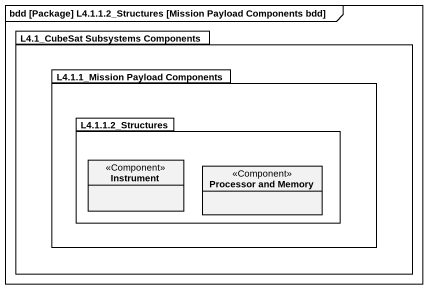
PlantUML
@startuml
mainframe bdd [Package] L4.1.1.2_Structures [Mission Payload Components bdd]
hide circle
hide empty members
package "L4.1_CubeSat Subsystems Components" as L4_1_CubeSat_Subsystems {
  package "L4.1.1_Mission Payload Components" as L4_1_1_Mission_Payload {
    package "L4.1.1.2_Structures" as L4_1_1_2_Structures {
      class Instrument <<Component>>
      class "Processor and Memory" as Processor_and_Memory <<Component>>
    }
  }
}
@enduml
